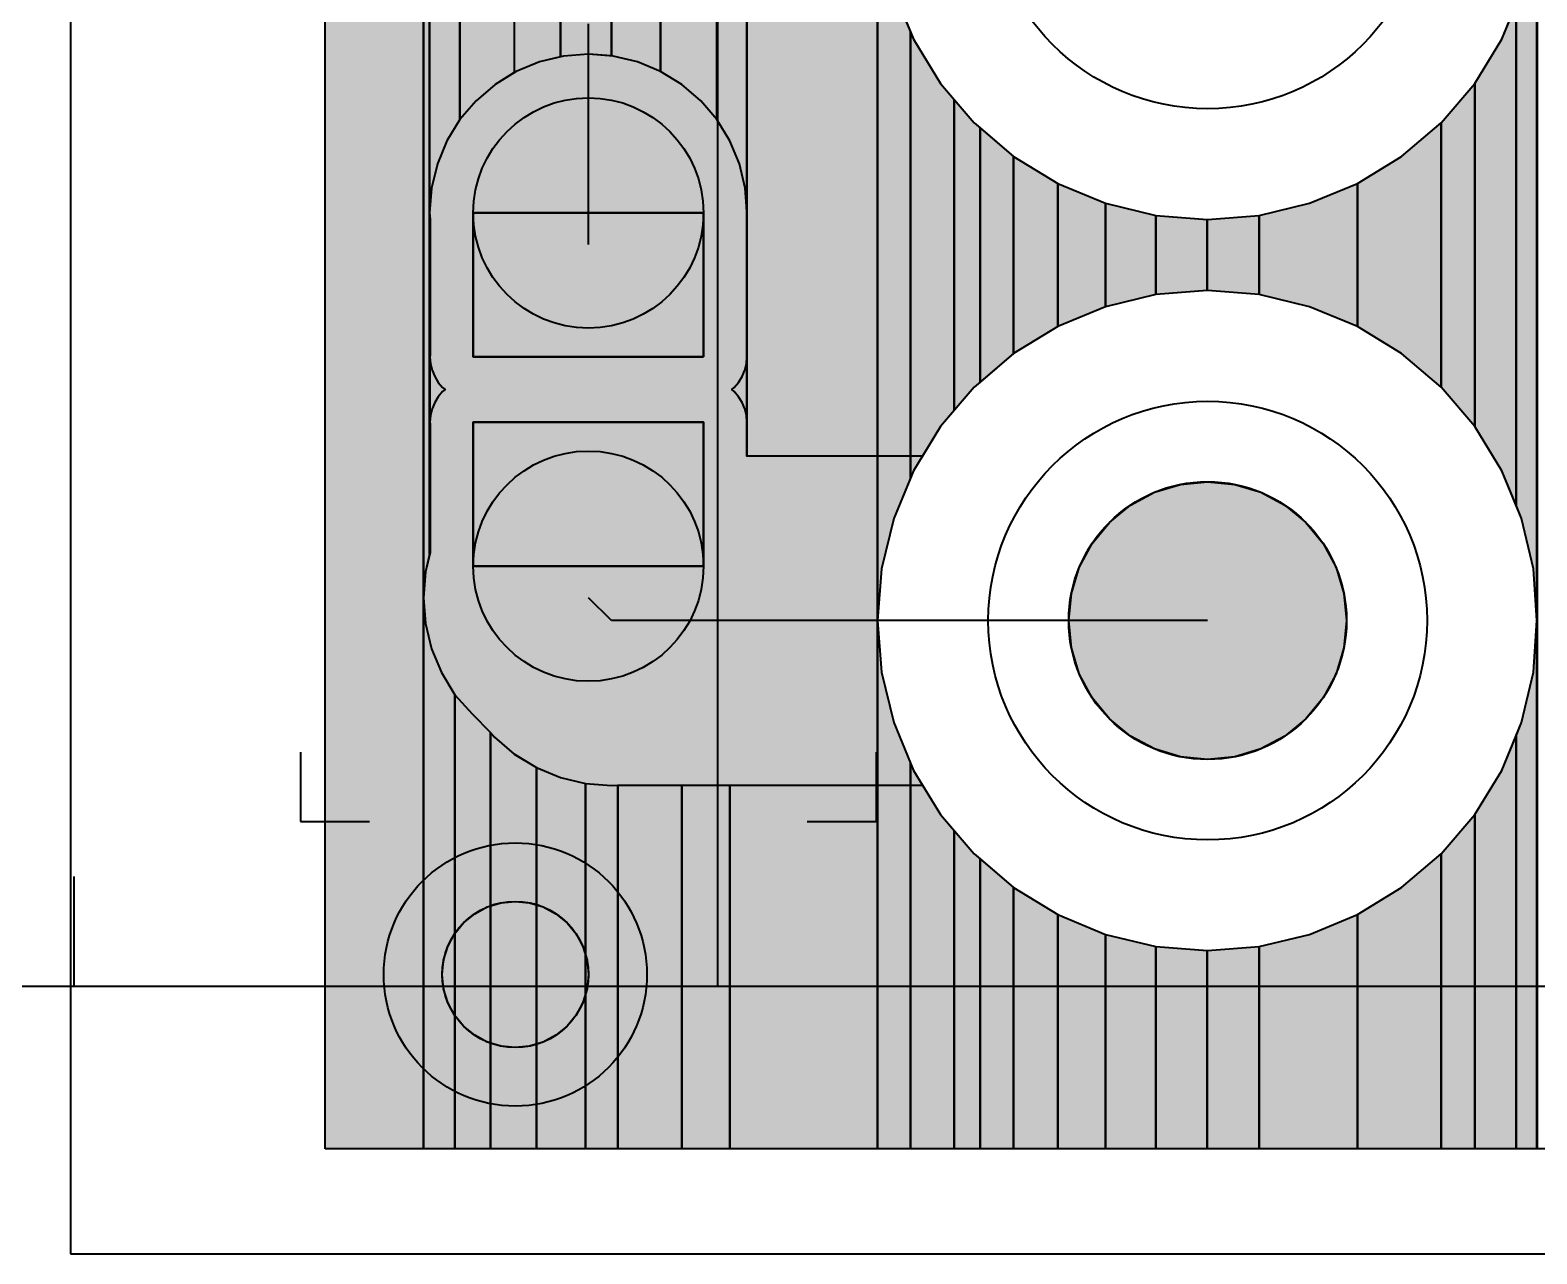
# Model space of a CAD drawing. Header units: millimetres. Extents: x 3.5 to 57, y 2.4 to 42.4.
# Drawn here: x 8.83 to 14.06, y 2.43 to 6.68 of the extents above; entities that cross this region are included whole.
import ezdxf

# ---------------------------------------------------------------- set-up
doc = ezdxf.new("R2010")
doc.units = ezdxf.units.MM
for name, color, linetype in [('bottom_copper', 7, 'Continuous'), ('bottom_silk', 7, 'Continuous'), ('drill_plated', 7, 'Continuous'), ('outline', 7, 'Continuous'), ('top_copper', 7, 'Continuous'), ('top_silk', 7, 'Continuous')]:
    doc.layers.add(name, color=color, linetype=linetype)

# ---------------------------------------------------------------- blocks, each defined once
blk = doc.blocks.new('Block9329')
at = {"layer": 'bottom_copper', "lineweight": 40}
for points in [[(0.9648, 0), (0.9636, 0), (0.9636, 36.618), (0.9648, 36.6333), (0.9648, 0)], [(0.9636, 1.8353), (0.953, 2.0147), (0.911, 2.1896), (0.8918, 2.236), (0.8918, 3.9746), (0.911, 4.021), (0.953, 4.1959), (0.9636, 4.3753), (0.9636, 1.8353)], [(0.8918, 2.236), (0.8422, 2.3558), (0.7482, 2.5092), (0.7482, 3.7014), (0.8422, 3.8548), (0.8918, 3.9746), (0.8918, 2.236)], [(0.7482, 2.5092), (0.6313, 2.646), (0.6313, 3.5646), (0.7482, 3.7014), (0.7482, 2.5092)], [(0.6313, 2.646), (0.4945, 2.7629), (0.3411, 2.8569), (0.3411, 3.3537), (0.4945, 3.4477), (0.6313, 3.5646), (0.6313, 2.646)], [(0.3411, 2.8569), (0.1749, 2.9257), (0, 2.9677), (0, 3.2429), (0.1749, 3.2849), (0.3411, 3.3537), (0.3411, 2.8569)], [(0, 2.9677), (-0.1794, 2.9818), (-0.1812, 2.9817), (-0.1812, 3.2289), (-0.1794, 3.2288), (0, 3.2429), (0, 2.9677)], [(0.9636, 0), (0.8918, 0), (0.8918, 1.4346), (0.911, 1.481), (0.953, 1.6559), (0.9636, 1.8353), (0.9636, 0)], [(0.8918, 0), (0.7482, 0), (0.7482, 1.1614), (0.8422, 1.3148), (0.8918, 1.4346), (0.8918, 0)], [(0.7482, 0), (0.6313, 0), (0.6313, 1.0246), (0.7482, 1.1614), (0.7482, 0)], [(0.6313, 0), (0.3411, 0), (0.3411, 0.8137), (0.4945, 0.9077), (0.6313, 1.0246), (0.6313, 0)], [(0.3411, 0), (0, 0), (0, 0.7029), (0.1749, 0.7449), (0.3411, 0.8137), (0.3411, 0)], [(0, 0), (-0.1812, 0), (-0.1812, 0.6889), (-0.1794, 0.6888), (0, 0.7029), (0, 0)]]:
    blk.add_hatch(color=7, dxfattribs=at).paths.add_polyline_path(points, flags=0)
at = {"layer": 'bottom_copper', "color": 7, "lineweight": 40}
for points in [[(0.9648, 0), (0.9636, 0), (0.9636, 36.618), (0.9648, 36.6333), (0.9648, 0)], [(0.9636, 1.8353), (0.953, 2.0147), (0.911, 2.1896), (0.8918, 2.236), (0.8918, 3.9746), (0.911, 4.021), (0.953, 4.1959), (0.9636, 4.3753), (0.9636, 1.8353)], [(0.8918, 2.236), (0.8422, 2.3558), (0.7482, 2.5092), (0.7482, 3.7014), (0.8422, 3.8548), (0.8918, 3.9746), (0.8918, 2.236)], [(0.7482, 2.5092), (0.6313, 2.646), (0.6313, 3.5646), (0.7482, 3.7014), (0.7482, 2.5092)], [(0.6313, 2.646), (0.4945, 2.7629), (0.3411, 2.8569), (0.3411, 3.3537), (0.4945, 3.4477), (0.6313, 3.5646), (0.6313, 2.646)], [(0.3411, 2.8569), (0.1749, 2.9257), (0, 2.9677), (0, 3.2429), (0.1749, 3.2849), (0.3411, 3.3537), (0.3411, 2.8569)], [(0, 2.9677), (-0.1794, 2.9818), (-0.1812, 2.9817), (-0.1812, 3.2289), (-0.1794, 3.2288), (0, 3.2429), (0, 2.9677)], [(0.9636, 0), (0.8918, 0), (0.8918, 1.4346), (0.911, 1.481), (0.953, 1.6559), (0.9636, 1.8353), (0.9636, 0)], [(0.8918, 0), (0.7482, 0), (0.7482, 1.1614), (0.8422, 1.3148), (0.8918, 1.4346), (0.8918, 0)], [(0.7482, 0), (0.6313, 0), (0.6313, 1.0246), (0.7482, 1.1614), (0.7482, 0)], [(0.6313, 0), (0.3411, 0), (0.3411, 0.8137), (0.4945, 0.9077), (0.6313, 1.0246), (0.6313, 0)], [(0.3411, 0), (0, 0), (0, 0.7029), (0.1749, 0.7449), (0.3411, 0.8137), (0.3411, 0)], [(0, 0), (-0.1812, 0), (-0.1812, 0.6889), (-0.1794, 0.6888), (0, 0.7029), (0, 0)]]:
    blk.add_lwpolyline(points, close=True, dxfattribs=at)
blk = doc.blocks.new('Block11541')
at = {"layer": 'bottom_copper', "lineweight": 40}
for points in [[(0, 0), (-1.9182, 0), (-1.9182, 38.9999), (0, 38.9999), (0, 0)], [(0.1143, 2.3302), (0.0561, 2.1896), (0.0141, 2.0147), (0, 1.8353), (0, 4.3753), (0.0141, 4.1959), (0.0561, 4.021), (0.1143, 3.8804), (0.1143, 2.3302)], [(0.2664, 2.5648), (0.2189, 2.5092), (0.1249, 2.3558), (0.1143, 2.3302), (0.1143, 3.8804), (0.1249, 3.8548), (0.2189, 3.7014), (0.2664, 3.6458), (0.2664, 2.5648)], [(0.4726, 2.7629), (0.3358, 2.646), (0.2664, 2.5648), (0.2664, 3.6458), (0.3358, 3.5646), (0.4726, 3.4477), (0.4726, 2.7629)], [(0.7922, 2.9257), (0.626, 2.8569), (0.4726, 2.7629), (0.4726, 3.4477), (0.626, 3.3537), (0.7922, 3.2849), (0.7922, 2.9257)], [(1.1447, 2.9817), (0.9671, 2.9677), (0.7922, 2.9257), (0.7922, 3.2849), (0.9671, 3.2429), (1.1447, 3.2289), (1.1447, 2.9817)], [(0.1143, 0), (0, 0), (0, 1.8353), (0.0141, 1.6559), (0.0561, 1.481), (0.1143, 1.3404), (0.1143, 0)], [(0.2664, 0), (0.1143, 0), (0.1143, 1.3404), (0.1249, 1.3148), (0.2189, 1.1614), (0.2664, 1.1058), (0.2664, 0)], [(0.4726, 0), (0.2664, 0), (0.2664, 1.1058), (0.3358, 1.0246), (0.4726, 0.9077), (0.4726, 0)], [(0.7922, 0), (0.4726, 0), (0.4726, 0.9077), (0.626, 0.8137), (0.7922, 0.7449), (0.7922, 0)], [(1.1447, 0), (0.7922, 0), (0.7922, 0.7449), (0.9671, 0.7029), (1.1447, 0.6889), (1.1447, 0)]]:
    blk.add_hatch(color=7, dxfattribs=at).paths.add_polyline_path(points, flags=0)
at = {"layer": 'bottom_copper', "color": 7, "lineweight": 40}
for points in [[(0, 0), (-1.9182, 0), (-1.9182, 38.9999), (0, 38.9999), (0, 0)], [(0.1143, 2.3302), (0.0561, 2.1896), (0.0141, 2.0147), (0, 1.8353), (0, 4.3753), (0.0141, 4.1959), (0.0561, 4.021), (0.1143, 3.8804), (0.1143, 2.3302)], [(0.2664, 2.5648), (0.2189, 2.5092), (0.1249, 2.3558), (0.1143, 2.3302), (0.1143, 3.8804), (0.1249, 3.8548), (0.2189, 3.7014), (0.2664, 3.6458), (0.2664, 2.5648)], [(0.4726, 2.7629), (0.3358, 2.646), (0.2664, 2.5648), (0.2664, 3.6458), (0.3358, 3.5646), (0.4726, 3.4477), (0.4726, 2.7629)], [(0.7922, 2.9257), (0.626, 2.8569), (0.4726, 2.7629), (0.4726, 3.4477), (0.626, 3.3537), (0.7922, 3.2849), (0.7922, 2.9257)], [(1.1447, 2.9817), (0.9671, 2.9677), (0.7922, 2.9257), (0.7922, 3.2849), (0.9671, 3.2429), (1.1447, 3.2289), (1.1447, 2.9817)], [(0.1143, 0), (0, 0), (0, 1.8353), (0.0141, 1.6559), (0.0561, 1.481), (0.1143, 1.3404), (0.1143, 0)], [(0.2664, 0), (0.1143, 0), (0.1143, 1.3404), (0.1249, 1.3148), (0.2189, 1.1614), (0.2664, 1.1058), (0.2664, 0)], [(0.4726, 0), (0.2664, 0), (0.2664, 1.1058), (0.3358, 1.0246), (0.4726, 0.9077), (0.4726, 0)], [(0.7922, 0), (0.4726, 0), (0.4726, 0.9077), (0.626, 0.8137), (0.7922, 0.7449), (0.7922, 0)], [(1.1447, 0), (0.7922, 0), (0.7922, 0.7449), (0.9671, 0.7029), (1.1447, 0.6889), (1.1447, 0)]]:
    blk.add_lwpolyline(points, close=True, dxfattribs=at)
blk = doc.blocks.new('Block31291')
at = {"layer": 'top_copper', "lineweight": 40}
for points in [[(1.6647, 0), (1.6635, 0), (1.6635, 36.618), (1.6647, 36.6333), (1.6647, 0)], [(1.6635, 1.8353), (1.6529, 2.0147), (1.6109, 2.1896), (1.5917, 2.236), (1.5917, 3.9746), (1.6109, 4.021), (1.6529, 4.1959), (1.6635, 4.3753), (1.6635, 1.8353)], [(1.5917, 2.236), (1.5421, 2.3558), (1.4481, 2.5092), (1.4481, 3.7014), (1.5421, 3.8548), (1.5917, 3.9746), (1.5917, 2.236)], [(1.4481, 2.5092), (1.3312, 2.646), (1.3312, 3.5646), (1.4481, 3.7014), (1.4481, 2.5092)], [(1.3312, 2.646), (1.1944, 2.7629), (1.041, 2.8569), (1.041, 3.3537), (1.1944, 3.4477), (1.3312, 3.5646), (1.3312, 2.646)], [(0, 2.8569), (-0.1534, 2.7629), (-0.27, 2.6633), (-0.27, 3.5473), (-0.1534, 3.4477), (0, 3.3537), (0, 2.8569)], [(0.3411, 2.9677), (0.1662, 2.9257), (0, 2.8569), (0, 3.3537), (0.1662, 3.2849), (0.3411, 3.2429), (0.3411, 2.9677)], [(1.041, 2.8569), (0.8748, 2.9257), (0.6999, 2.9677), (0.6999, 3.2429), (0.8748, 3.2849), (1.041, 3.3537), (1.041, 2.8569)], [(0.6999, 2.9677), (0.5205, 2.9818), (0.3411, 2.9677), (0.3411, 3.2429), (0.5205, 3.2288), (0.6999, 3.2429), (0.6999, 2.9677)], [(1.6635, 0), (1.5917, 0), (1.5917, 1.4346), (1.6109, 1.481), (1.6529, 1.6559), (1.6635, 1.8353), (1.6635, 0)], [(1.5917, 0), (1.4481, 0), (1.4481, 1.1614), (1.5421, 1.3148), (1.5917, 1.4346), (1.5917, 0)], [(1.4481, 0), (1.3312, 0), (1.3312, 1.0246), (1.4481, 1.1614), (1.4481, 0)], [(0, 0), (-0.27, 0), (-0.27, 1.0073), (-0.1534, 0.9077), (0, 0.8137), (0, 0)], [(1.3312, 0), (1.041, 0), (1.041, 0.8137), (1.1944, 0.9077), (1.3312, 1.0246), (1.3312, 0)], [(0.3411, 0), (0, 0), (0, 0.8137), (0.1662, 0.7449), (0.3411, 0.7029), (0.3411, 0)], [(1.041, 0), (0.6999, 0), (0.6999, 0.7029), (0.8748, 0.7449), (1.041, 0.8137), (1.041, 0)], [(0.6999, 0), (0.3411, 0), (0.3411, 0.7029), (0.5205, 0.6888), (0.6999, 0.7029), (0.6999, 0)]]:
    blk.add_hatch(color=7, dxfattribs=at).paths.add_polyline_path(points, flags=0)
at = {"layer": 'top_copper', "color": 7, "lineweight": 40}
for points in [[(1.6647, 0), (1.6635, 0), (1.6635, 36.618), (1.6647, 36.6333), (1.6647, 0)], [(1.6635, 1.8353), (1.6529, 2.0147), (1.6109, 2.1896), (1.5917, 2.236), (1.5917, 3.9746), (1.6109, 4.021), (1.6529, 4.1959), (1.6635, 4.3753), (1.6635, 1.8353)], [(1.5917, 2.236), (1.5421, 2.3558), (1.4481, 2.5092), (1.4481, 3.7014), (1.5421, 3.8548), (1.5917, 3.9746), (1.5917, 2.236)], [(1.4481, 2.5092), (1.3312, 2.646), (1.3312, 3.5646), (1.4481, 3.7014), (1.4481, 2.5092)], [(1.3312, 2.646), (1.1944, 2.7629), (1.041, 2.8569), (1.041, 3.3537), (1.1944, 3.4477), (1.3312, 3.5646), (1.3312, 2.646)], [(0, 2.8569), (-0.1534, 2.7629), (-0.27, 2.6633), (-0.27, 3.5473), (-0.1534, 3.4477), (0, 3.3537), (0, 2.8569)], [(0.3411, 2.9677), (0.1662, 2.9257), (0, 2.8569), (0, 3.3537), (0.1662, 3.2849), (0.3411, 3.2429), (0.3411, 2.9677)], [(1.041, 2.8569), (0.8748, 2.9257), (0.6999, 2.9677), (0.6999, 3.2429), (0.8748, 3.2849), (1.041, 3.3537), (1.041, 2.8569)], [(0.6999, 2.9677), (0.5205, 2.9818), (0.3411, 2.9677), (0.3411, 3.2429), (0.5205, 3.2288), (0.6999, 3.2429), (0.6999, 2.9677)], [(1.6635, 0), (1.5917, 0), (1.5917, 1.4346), (1.6109, 1.481), (1.6529, 1.6559), (1.6635, 1.8353), (1.6635, 0)], [(1.5917, 0), (1.4481, 0), (1.4481, 1.1614), (1.5421, 1.3148), (1.5917, 1.4346), (1.5917, 0)], [(1.4481, 0), (1.3312, 0), (1.3312, 1.0246), (1.4481, 1.1614), (1.4481, 0)], [(0, 0), (-0.27, 0), (-0.27, 1.0073), (-0.1534, 0.9077), (0, 0.8137), (0, 0)], [(1.3312, 0), (1.041, 0), (1.041, 0.8137), (1.1944, 0.9077), (1.3312, 1.0246), (1.3312, 0)], [(0.3411, 0), (0, 0), (0, 0.8137), (0.1662, 0.7449), (0.3411, 0.7029), (0.3411, 0)], [(1.041, 0), (0.6999, 0), (0.6999, 0.7029), (0.8748, 0.7449), (1.041, 0.8137), (1.041, 0)], [(0.6999, 0), (0.3411, 0), (0.3411, 0.7029), (0.5205, 0.6888), (0.6999, 0.7029), (0.6999, 0)]]:
    blk.add_lwpolyline(points, close=True, dxfattribs=at)
blk = doc.blocks.new('Block33803')
at = {"layer": 'top_copper', "lineweight": 40}
for points in [[(0, 0), (-0.3406, 0), (-0.3406, 38.9999), (0, 38.9999), (0, 0)], [(0.0216, 2.065), (0.0071, 2.0046), (0, 1.9149), (0, 38.9999), (0.0216, 38.9999), (0.0216, 2.065)], [(0.127, 3.5757), (0.0817, 3.5019), (0.0486, 3.4219), (0.0284, 3.3377), (0.0216, 3.2514), (0.0216, 38.9999), (0.127, 38.9999), (0.127, 3.5757)], [(0.3159, 3.7388), (0.249, 3.6977), (0.1832, 3.6415), (0.127, 3.5757), (0.127, 38.9999), (0.3159, 38.9999), (0.3159, 3.7388)], [(0.4758, 3.7936), (0.4028, 3.7761), (0.3228, 3.743), (0.316, 3.7388), (0.3159, 38.9999), (0.4758, 38.9999), (0.4758, 3.7936)], [(0.6529, 3.7968), (0.5733, 3.8031), (0.487, 3.7963), (0.4758, 3.7936), (0.4758, 38.9999), (0.6529, 38.9999), (0.6529, 3.7968)], [(0.8238, 3.743), (0.7438, 3.7761), (0.6596, 3.7963), (0.6529, 3.7968), (0.6529, 38.9999), (0.8238, 38.9999), (0.8238, 3.743)], [(1.0196, 3.5757), (0.9634, 3.6415), (0.8976, 3.6977), (0.8238, 3.743), (0.8238, 38.9999), (1.0196, 38.9999), (1.0196, 3.5757)], [(1.1238, 3.2514), (1.1219, 3.2749), (1.1182, 3.3377), (1.098, 3.4219), (1.0649, 3.5019), (1.0196, 3.5757), (1.0196, 38.9999), (1.1238, 38.9999), (1.1238, 3.2514)], [(1.5776, 2.4068), (1.1238, 2.4068), (1.1238, 38.9999), (1.5776, 38.9999), (1.5776, 2.4068)], [(1.6919, 2.4068), (1.5776, 2.4068), (1.5776, 4.3753), (1.5917, 4.1959), (1.6337, 4.021), (1.6919, 3.8804), (1.6919, 2.4068)], [(1.844, 2.5648), (1.7965, 2.5092), (1.7338, 2.4068), (1.6919, 2.4068), (1.6919, 3.8804), (1.7025, 3.8548), (1.7965, 3.7014), (1.844, 3.6458), (1.844, 2.5648)], [(1.9336, 2.6633), (1.9134, 2.646), (1.844, 2.5648), (1.844, 3.6458), (1.9134, 3.5646), (1.9336, 3.5473), (1.9336, 2.6633)], [(0.0228, 2.07), (0.0216, 2.065), (0.0216, 3.2514), (0.0228, 3.2362), (0.0228, 2.07)], [(1.1238, 2.7514), (1.1233, 2.7573), (1.1233, 3.2455), (1.1238, 3.2514), (1.1238, 2.7514)], [(0.0233, 2.7573), (0.0228, 2.7514), (0.0228, 3.2362), (0.0233, 3.2298), (0.0233, 2.7573)], [(0.0669, 2.6308), (0.0516, 2.6128), (0.0392, 2.5927), (0.0302, 2.5709), (0.0247, 2.5479), (0.0228, 2.5244), (0.0228, 2.7514), (0.0247, 2.7279), (0.0302, 2.7049), (0.0392, 2.6831), (0.0516, 2.663), (0.0669, 2.645), (0.0752, 2.6379), (0.0669, 2.6308)], [(1.1238, 2.5244), (1.1219, 2.5479), (1.1164, 2.5709), (1.1074, 2.5927), (1.095, 2.6128), (1.0797, 2.6308), (1.0714, 2.6379), (1.0797, 2.645), (1.095, 2.663), (1.1074, 2.6831), (1.1164, 2.7049), (1.1219, 2.7279), (1.1238, 2.7514), (1.1238, 2.5244)], [(0.0233, 2.0721), (0.0228, 2.07), (0.0228, 2.5244), (0.0233, 2.5185), (0.0233, 2.0721)], [(1.1238, 2.4068), (1.1233, 2.4068), (1.1233, 2.5185), (1.1238, 2.5244), (1.1238, 2.4068)], [(0.1095, 0), (0, 0), (0, 1.9149), (0.0071, 1.8252), (0.0281, 1.7377), (0.0625, 1.6546), (0.1095, 1.5779), (0.1095, 0)], [(0.233, 0), (0.1095, 0), (0.1095, 1.5779), (0.1692, 1.5108), (0.233, 1.447), (0.233, 0)], [(0.3927, 0), (0.233, 0), (0.233, 1.447), (0.2475, 1.4299), (0.3159, 1.3715), (0.3927, 1.3245), (0.3927, 0)], [(0.5632, 0), (0.3927, 0), (0.3927, 1.3245), (0.4758, 1.2901), (0.5632, 1.2691), (0.5632, 0)], [(0.6753, 0), (0.5632, 0), (0.5632, 1.2691), (0.6529, 1.262), (0.6753, 1.2638), (0.6753, 0)], [(0.8976, 0), (0.6753, 0), (0.6753, 1.2638), (0.8976, 1.2638), (0.8976, 0)], [(1.0649, 0), (0.8976, 0), (0.8976, 1.2638), (1.0649, 1.2638), (1.0649, 0)], [(1.5776, 0), (1.0649, 0), (1.0649, 1.2638), (1.5776, 1.2638), (1.5776, 0)], [(1.6919, 0), (1.5776, 0), (1.5776, 1.2638), (1.6919, 1.2638), (1.6919, 0)], [(1.844, 0), (1.6919, 0), (1.6919, 1.2638), (1.7338, 1.2638), (1.7965, 1.1614), (1.844, 1.1058), (1.844, 0)], [(1.9336, 0), (1.844, 0), (1.844, 1.1058), (1.9134, 1.0246), (1.9336, 1.0073), (1.9336, 0)]]:
    blk.add_hatch(color=7, dxfattribs=at).paths.add_polyline_path(points, flags=0)
at = {"layer": 'top_copper', "color": 7, "lineweight": 40}
for points in [[(0, 0), (-0.3406, 0), (-0.3406, 38.9999), (0, 38.9999), (0, 0)], [(0.0216, 2.065), (0.0071, 2.0046), (0, 1.9149), (0, 38.9999), (0.0216, 38.9999), (0.0216, 2.065)], [(0.127, 3.5757), (0.0817, 3.5019), (0.0486, 3.4219), (0.0284, 3.3377), (0.0216, 3.2514), (0.0216, 38.9999), (0.127, 38.9999), (0.127, 3.5757)], [(0.3159, 3.7388), (0.249, 3.6977), (0.1832, 3.6415), (0.127, 3.5757), (0.127, 38.9999), (0.3159, 38.9999), (0.3159, 3.7388)], [(0.4758, 3.7936), (0.4028, 3.7761), (0.3228, 3.743), (0.316, 3.7388), (0.3159, 38.9999), (0.4758, 38.9999), (0.4758, 3.7936)], [(0.6529, 3.7968), (0.5733, 3.8031), (0.487, 3.7963), (0.4758, 3.7936), (0.4758, 38.9999), (0.6529, 38.9999), (0.6529, 3.7968)], [(0.8238, 3.743), (0.7438, 3.7761), (0.6596, 3.7963), (0.6529, 3.7968), (0.6529, 38.9999), (0.8238, 38.9999), (0.8238, 3.743)], [(1.0196, 3.5757), (0.9634, 3.6415), (0.8976, 3.6977), (0.8238, 3.743), (0.8238, 38.9999), (1.0196, 38.9999), (1.0196, 3.5757)], [(1.1238, 3.2514), (1.1219, 3.2749), (1.1182, 3.3377), (1.098, 3.4219), (1.0649, 3.5019), (1.0196, 3.5757), (1.0196, 38.9999), (1.1238, 38.9999), (1.1238, 3.2514)], [(1.5776, 2.4068), (1.1238, 2.4068), (1.1238, 38.9999), (1.5776, 38.9999), (1.5776, 2.4068)], [(1.6919, 2.4068), (1.5776, 2.4068), (1.5776, 4.3753), (1.5917, 4.1959), (1.6337, 4.021), (1.6919, 3.8804), (1.6919, 2.4068)], [(1.844, 2.5648), (1.7965, 2.5092), (1.7338, 2.4068), (1.6919, 2.4068), (1.6919, 3.8804), (1.7025, 3.8548), (1.7965, 3.7014), (1.844, 3.6458), (1.844, 2.5648)], [(1.9336, 2.6633), (1.9134, 2.646), (1.844, 2.5648), (1.844, 3.6458), (1.9134, 3.5646), (1.9336, 3.5473), (1.9336, 2.6633)], [(0.0228, 2.07), (0.0216, 2.065), (0.0216, 3.2514), (0.0228, 3.2362), (0.0228, 2.07)], [(1.1238, 2.7514), (1.1233, 2.7573), (1.1233, 3.2455), (1.1238, 3.2514), (1.1238, 2.7514)], [(0.0233, 2.7573), (0.0228, 2.7514), (0.0228, 3.2362), (0.0233, 3.2298), (0.0233, 2.7573)], [(0.0669, 2.6308), (0.0516, 2.6128), (0.0392, 2.5927), (0.0302, 2.5709), (0.0247, 2.5479), (0.0228, 2.5244), (0.0228, 2.7514), (0.0247, 2.7279), (0.0302, 2.7049), (0.0392, 2.6831), (0.0516, 2.663), (0.0669, 2.645), (0.0752, 2.6379), (0.0669, 2.6308)], [(1.1238, 2.5244), (1.1219, 2.5479), (1.1164, 2.5709), (1.1074, 2.5927), (1.095, 2.6128), (1.0797, 2.6308), (1.0714, 2.6379), (1.0797, 2.645), (1.095, 2.663), (1.1074, 2.6831), (1.1164, 2.7049), (1.1219, 2.7279), (1.1238, 2.7514), (1.1238, 2.5244)], [(0.0233, 2.0721), (0.0228, 2.07), (0.0228, 2.5244), (0.0233, 2.5185), (0.0233, 2.0721)], [(1.1238, 2.4068), (1.1233, 2.4068), (1.1233, 2.5185), (1.1238, 2.5244), (1.1238, 2.4068)], [(0.1095, 0), (0, 0), (0, 1.9149), (0.0071, 1.8252), (0.0281, 1.7377), (0.0625, 1.6546), (0.1095, 1.5779), (0.1095, 0)], [(0.233, 0), (0.1095, 0), (0.1095, 1.5779), (0.1692, 1.5108), (0.233, 1.447), (0.233, 0)], [(0.3927, 0), (0.233, 0), (0.233, 1.447), (0.2475, 1.4299), (0.3159, 1.3715), (0.3927, 1.3245), (0.3927, 0)], [(0.5632, 0), (0.3927, 0), (0.3927, 1.3245), (0.4758, 1.2901), (0.5632, 1.2691), (0.5632, 0)], [(0.6753, 0), (0.5632, 0), (0.5632, 1.2691), (0.6529, 1.262), (0.6753, 1.2638), (0.6753, 0)], [(0.8976, 0), (0.6753, 0), (0.6753, 1.2638), (0.8976, 1.2638), (0.8976, 0)], [(1.0649, 0), (0.8976, 0), (0.8976, 1.2638), (1.0649, 1.2638), (1.0649, 0)], [(1.5776, 0), (1.0649, 0), (1.0649, 1.2638), (1.5776, 1.2638), (1.5776, 0)], [(1.6919, 0), (1.5776, 0), (1.5776, 1.2638), (1.6919, 1.2638), (1.6919, 0)], [(1.844, 0), (1.6919, 0), (1.6919, 1.2638), (1.7338, 1.2638), (1.7965, 1.1614), (1.844, 1.1058), (1.844, 0)], [(1.9336, 0), (1.844, 0), (1.844, 1.1058), (1.9134, 1.0246), (1.9336, 1.0073), (1.9336, 0)]]:
    blk.add_lwpolyline(points, close=True, dxfattribs=at)

msp = doc.modelspace()

# ---------------------------------------------------------------- hatches: boundary and pattern name
at = {"layer": 'bottom_copper', "lineweight": 40}
for points in [[(13.3936, 4.5329), (13.3662, 4.4424), (13.3216, 4.359), (13.2615, 4.2859), (13.1884, 4.2258), (13.105, 4.1812), (13.0145, 4.1538), (12.9203, 4.1445), (12.8261, 4.1538), (12.7356, 4.1812), (12.6522, 4.2258), (12.5791, 4.2859), (12.519, 4.359), (12.4744, 4.4424), (12.447, 4.5329), (12.4377, 4.6271), (12.447, 4.7213), (12.4744, 4.8118), (12.519, 4.8952), (12.5791, 4.9683), (12.6522, 5.0284), (12.7356, 5.073), (12.8261, 5.1004), (12.9203, 5.1097), (13.0145, 5.1004), (13.105, 5.073), (13.1884, 5.0284), (13.2615, 4.9683), (13.3216, 4.8952), (13.3662, 4.8118), (13.3936, 4.7213), (13.4029, 4.6271), (13.3936, 4.5329)], [(10.7646, 3.3481), (10.7502, 3.3005), (10.7267, 3.2566), (10.6951, 3.2181), (10.6566, 3.1865), (10.6127, 3.163), (10.5651, 3.1486), (10.5155, 3.1437), (10.4659, 3.1486), (10.4183, 3.163), (10.3744, 3.1865), (10.3359, 3.2181), (10.3043, 3.2566), (10.2808, 3.3005), (10.2664, 3.3481), (10.2615, 3.3977), (10.2664, 3.4473), (10.2808, 3.4949), (10.3043, 3.5388), (10.3359, 3.5773), (10.3744, 3.6089), (10.4183, 3.6324), (10.4659, 3.6468), (10.5155, 3.6517), (10.5651, 3.6468), (10.6127, 3.6324), (10.6566, 3.6089), (10.6951, 3.5773), (10.7267, 3.5388), (10.7502, 3.4949), (10.7646, 3.4473), (10.7695, 3.3977), (10.7646, 3.3481)]]:
    msp.add_hatch(color=7, dxfattribs=at).paths.add_polyline_path(points, flags=0)
at = {"layer": 'drill_plated', "lineweight": 40}
for points in [[(13.3936, 4.5329), (13.3662, 4.4424), (13.3216, 4.359), (13.2615, 4.2859), (13.1884, 4.2258), (13.105, 4.1812), (13.0145, 4.1538), (12.9203, 4.1445), (12.8261, 4.1538), (12.7356, 4.1812), (12.6522, 4.2258), (12.5791, 4.2859), (12.519, 4.359), (12.4744, 4.4424), (12.447, 4.5329), (12.4377, 4.6271), (12.447, 4.7213), (12.4744, 4.8118), (12.519, 4.8952), (12.5791, 4.9683), (12.6522, 5.0284), (12.7356, 5.073), (12.8261, 5.1004), (12.9203, 5.1097), (13.0145, 5.1004), (13.105, 5.073), (13.1884, 5.0284), (13.2615, 4.9683), (13.3216, 4.8952), (13.3662, 4.8118), (13.3936, 4.7213), (13.4029, 4.6271), (13.3936, 4.5329)], [(10.7646, 3.3481), (10.7502, 3.3005), (10.7267, 3.2566), (10.6951, 3.2181), (10.6566, 3.1865), (10.6127, 3.163), (10.5651, 3.1486), (10.5155, 3.1437), (10.4659, 3.1486), (10.4183, 3.163), (10.3744, 3.1865), (10.3359, 3.2181), (10.3043, 3.2566), (10.2808, 3.3005), (10.2664, 3.3481), (10.2615, 3.3977), (10.2664, 3.4473), (10.2808, 3.4949), (10.3043, 3.5388), (10.3359, 3.5773), (10.3744, 3.6089), (10.4183, 3.6324), (10.4659, 3.6468), (10.5155, 3.6517), (10.5651, 3.6468), (10.6127, 3.6324), (10.6566, 3.6089), (10.6951, 3.5773), (10.7267, 3.5388), (10.7502, 3.4949), (10.7646, 3.4473), (10.7695, 3.3977), (10.7646, 3.3481)]]:
    msp.add_hatch(color=7, dxfattribs=at).paths.add_polyline_path(points, flags=0)
at = {"layer": 'top_copper', "lineweight": 40}
for points in [[(11.1695, 5.5432), (10.3695, 5.5432), (10.3695, 6.0432), (11.1695, 6.0432), (11.1695, 5.5432)], [(11.1695, 4.8162), (10.3695, 4.8162), (10.3695, 5.3162), (11.1695, 5.3162), (11.1695, 4.8162)], [(13.3936, 4.5329), (13.3662, 4.4424), (13.3216, 4.359), (13.2615, 4.2859), (13.1884, 4.2258), (13.105, 4.1812), (13.0145, 4.1538), (12.9203, 4.1445), (12.8261, 4.1538), (12.7356, 4.1812), (12.6522, 4.2258), (12.5791, 4.2859), (12.519, 4.359), (12.4744, 4.4424), (12.447, 4.5329), (12.4377, 4.6271), (12.447, 4.7213), (12.4744, 4.8118), (12.519, 4.8952), (12.5791, 4.9683), (12.6522, 5.0284), (12.7356, 5.073), (12.8261, 5.1004), (12.9203, 5.1097), (13.0145, 5.1004), (13.105, 5.073), (13.1884, 5.0284), (13.2615, 4.9683), (13.3216, 4.8952), (13.3662, 4.8118), (13.3936, 4.7213), (13.4029, 4.6271), (13.3936, 4.5329)], [(10.7646, 3.3481), (10.7502, 3.3005), (10.7267, 3.2566), (10.6951, 3.2181), (10.6566, 3.1865), (10.6127, 3.163), (10.5651, 3.1486), (10.5155, 3.1437), (10.4659, 3.1486), (10.4183, 3.163), (10.3744, 3.1865), (10.3359, 3.2181), (10.3043, 3.2566), (10.2808, 3.3005), (10.2664, 3.3481), (10.2615, 3.3977), (10.2664, 3.4473), (10.2808, 3.4949), (10.3043, 3.5388), (10.3359, 3.5773), (10.3744, 3.6089), (10.4183, 3.6324), (10.4659, 3.6468), (10.5155, 3.6517), (10.5651, 3.6468), (10.6127, 3.6324), (10.6566, 3.6089), (10.6951, 3.5773), (10.7267, 3.5388), (10.7502, 3.4949), (10.7646, 3.4473), (10.7695, 3.3977), (10.7646, 3.3481)]]:
    msp.add_hatch(color=7, dxfattribs=at).paths.add_polyline_path(points, flags=0)

# ---------------------------------------------------------------- linework, layer by layer
at = {"layer": 'bottom_copper', "color": 7, "lineweight": 40}
for p, q in [((9.8556, 2.7918), (9.8556, 41.7917)), ((11.8299, 6.8128), (11.8987, 6.6466)), ((13.9419, 6.6466), (14.0107, 6.8128)), ((11.8987, 6.6466), (11.9927, 6.4932)), ((13.8479, 6.4932), (13.9419, 6.6466)), ((11.9927, 6.4932), (12.1096, 6.3564)), ((13.731, 6.3564), (13.8479, 6.4932)), ((12.1096, 6.3564), (12.2464, 6.2395)), ((13.5942, 6.2395), (13.731, 6.3564)), ((12.2464, 6.2395), (12.3998, 6.1455)), ((13.4408, 6.1455), (13.5942, 6.2395)), ((12.3998, 6.1455), (12.566, 6.0767)), ((13.2746, 6.0767), (13.4408, 6.1455)), ((12.566, 6.0767), (12.7409, 6.0347)), ((13.0997, 6.0347), (13.2746, 6.0767)), ((12.7409, 6.0347), (12.9185, 6.0207)), ((12.9185, 5.7735), (12.9185, 6.0207)), ((12.9185, 6.0207), (12.9203, 6.0206)), ((12.9185, 6.0207), (12.9185, 5.7735)), ((12.9203, 6.0206), (13.0997, 6.0347)), ((12.7409, 5.7595), (12.566, 5.7175)), ((12.9185, 5.7735), (12.7409, 5.7595)), ((12.9203, 5.7736), (12.9185, 5.7735)), ((13.0997, 5.7595), (12.9203, 5.7736)), ((13.2746, 5.7175), (13.0997, 5.7595)), ((12.566, 5.7175), (12.3998, 5.6487)), ((13.4408, 5.6487), (13.2746, 5.7175)), ((12.3998, 5.6487), (12.2464, 5.5547)), ((13.5942, 5.5547), (13.4408, 5.6487)), ((12.2464, 5.5547), (12.1096, 5.4378)), ((13.731, 5.4378), (13.5942, 5.5547)), ((12.1096, 5.4378), (11.9927, 5.301)), ((13.8479, 5.301), (13.731, 5.4378)), ((11.9927, 5.301), (11.8987, 5.1476)), ((13.9419, 5.1476), (13.8479, 5.301)), ((11.8987, 5.1476), (11.8299, 4.9814)), ((14.0107, 4.9814), (13.9419, 5.1476)), ((11.8299, 4.9814), (11.7879, 4.8065)), ((14.0527, 4.8065), (14.0107, 4.9814)), ((11.7879, 4.8065), (11.7738, 4.6271)), ((14.0633, 4.6271), (14.0527, 4.8065)), ((11.7738, 4.6271), (11.7879, 4.4477)), ((14.0527, 4.4477), (14.0633, 4.6271)), ((11.7879, 4.4477), (11.8299, 4.2728)), ((14.0107, 4.2728), (14.0527, 4.4477)), ((11.8299, 4.2728), (11.8987, 4.1066)), ((13.9419, 4.1066), (14.0107, 4.2728)), ((11.8987, 4.1066), (11.9927, 3.9532)), ((13.8479, 3.9532), (13.9419, 4.1066)), ((11.9927, 3.9532), (12.1096, 3.8164)), ((13.731, 3.8164), (13.8479, 3.9532)), ((12.1096, 3.8164), (12.2464, 3.6995)), ((13.5942, 3.6995), (13.731, 3.8164)), ((12.2464, 3.6995), (12.3998, 3.6055)), ((13.4408, 3.6055), (13.5942, 3.6995)), ((12.3998, 3.6055), (12.566, 3.5367)), ((13.2746, 3.5367), (13.4408, 3.6055)), ((12.566, 3.5367), (12.7409, 3.4947)), ((13.0997, 3.4947), (13.2746, 3.5367)), ((12.7409, 3.4947), (12.9185, 3.4807)), ((12.9185, 2.7918), (12.9185, 3.4807)), ((12.9185, 3.4807), (12.9203, 3.4806)), ((12.9185, 3.4807), (12.9185, 2.7918)), ((12.9203, 3.4806), (13.0997, 3.4947)), ((12.9185, 2.7918), (9.8556, 2.7918)), ((15.4585, 2.7918), (12.9185, 2.7918))]:
    msp.add_line(p, q, dxfattribs=at)
for points in [[(13.3936, 4.5329), (13.3662, 4.4424), (13.3216, 4.359), (13.2615, 4.2859), (13.1884, 4.2258), (13.105, 4.1812), (13.0145, 4.1538), (12.9203, 4.1445), (12.8261, 4.1538), (12.7356, 4.1812), (12.6522, 4.2258), (12.5791, 4.2859), (12.519, 4.359), (12.4744, 4.4424), (12.447, 4.5329), (12.4377, 4.6271), (12.447, 4.7213), (12.4744, 4.8118), (12.519, 4.8952), (12.5791, 4.9683), (12.6522, 5.0284), (12.7356, 5.073), (12.8261, 5.1004), (12.9203, 5.1097), (13.0145, 5.1004), (13.105, 5.073), (13.1884, 5.0284), (13.2615, 4.9683), (13.3216, 4.8952), (13.3662, 4.8118), (13.3936, 4.7213), (13.4029, 4.6271), (13.3936, 4.5329)], [(10.7646, 3.3481), (10.7502, 3.3005), (10.7267, 3.2566), (10.6951, 3.2181), (10.6566, 3.1865), (10.6127, 3.163), (10.5651, 3.1486), (10.5155, 3.1437), (10.4659, 3.1486), (10.4183, 3.163), (10.3744, 3.1865), (10.3359, 3.2181), (10.3043, 3.2566), (10.2808, 3.3005), (10.2664, 3.3481), (10.2615, 3.3977), (10.2664, 3.4473), (10.2808, 3.4949), (10.3043, 3.5388), (10.3359, 3.5773), (10.3744, 3.6089), (10.4183, 3.6324), (10.4659, 3.6468), (10.5155, 3.6517), (10.5651, 3.6468), (10.6127, 3.6324), (10.6566, 3.6089), (10.6951, 3.5773), (10.7267, 3.5388), (10.7502, 3.4949), (10.7646, 3.4473), (10.7695, 3.3977), (10.7646, 3.3481)]]:
    msp.add_lwpolyline(points, close=True, dxfattribs=at)
for centre, major_axis in [((12.9203, 7.1671), (0.762, 0)), ((12.9203, 4.6271), (0.762, 0)), ((12.9203, 4.6271), (0.4826, 0)), ((10.5155, 3.3977), (0.4572, 0)), ((10.5155, 3.3977), (0.254, 0))]:
    msp.add_ellipse(centre, major_axis=major_axis, ratio=1, dxfattribs=at)
at = {"layer": 'bottom_silk', "color": 7, "lineweight": 40}
for p, q in [((11.2185, 3.3571), (11.2185, 41.4571)), ((8.9833, 3.3571), (8.9833, 3.7381)), ((8.4245, 3.3571), (16.7303, 3.3571))]:
    msp.add_line(p, q, dxfattribs=at)
at = {"layer": 'drill_plated', "color": 7, "lineweight": 40}
for points in [[(13.3936, 4.5329), (13.3662, 4.4424), (13.3216, 4.359), (13.2615, 4.2859), (13.1884, 4.2258), (13.105, 4.1812), (13.0145, 4.1538), (12.9203, 4.1445), (12.8261, 4.1538), (12.7356, 4.1812), (12.6522, 4.2258), (12.5791, 4.2859), (12.519, 4.359), (12.4744, 4.4424), (12.447, 4.5329), (12.4377, 4.6271), (12.447, 4.7213), (12.4744, 4.8118), (12.519, 4.8952), (12.5791, 4.9683), (12.6522, 5.0284), (12.7356, 5.073), (12.8261, 5.1004), (12.9203, 5.1097), (13.0145, 5.1004), (13.105, 5.073), (13.1884, 5.0284), (13.2615, 4.9683), (13.3216, 4.8952), (13.3662, 4.8118), (13.3936, 4.7213), (13.4029, 4.6271), (13.3936, 4.5329)], [(10.7646, 3.3481), (10.7502, 3.3005), (10.7267, 3.2566), (10.6951, 3.2181), (10.6566, 3.1865), (10.6127, 3.163), (10.5651, 3.1486), (10.5155, 3.1437), (10.4659, 3.1486), (10.4183, 3.163), (10.3744, 3.1865), (10.3359, 3.2181), (10.3043, 3.2566), (10.2808, 3.3005), (10.2664, 3.3481), (10.2615, 3.3977), (10.2664, 3.4473), (10.2808, 3.4949), (10.3043, 3.5388), (10.3359, 3.5773), (10.3744, 3.6089), (10.4183, 3.6324), (10.4659, 3.6468), (10.5155, 3.6517), (10.5651, 3.6468), (10.6127, 3.6324), (10.6566, 3.6089), (10.6951, 3.5773), (10.7267, 3.5388), (10.7502, 3.4949), (10.7646, 3.4473), (10.7695, 3.3977), (10.7646, 3.3481)]]:
    msp.add_lwpolyline(points, close=True, dxfattribs=at)
for centre, major_axis in [((12.9203, 4.6271), (0.4826, 0)), ((10.5155, 3.3977), (0.254, 0))]:
    msp.add_ellipse(centre, major_axis=major_axis, ratio=1, dxfattribs=at)
at = {"layer": 'outline', "color": 7, "lineweight": 40}
for p, q in [((8.9703, 42.4271), (8.9703, 2.4271)), ((8.9703, 2.4271), (50.9702, 2.4271))]:
    msp.add_line(p, q, dxfattribs=at)
at = {"layer": 'top_copper', "color": 7, "lineweight": 40}
for p, q in [((9.8556, 2.7918), (9.8556, 41.7917)), ((11.8299, 6.8128), (11.8987, 6.6466)), ((13.9419, 6.6466), (14.0107, 6.8128)), ((10.7695, 5.9337), (10.7695, 6.6997)), ((10.7695, 6.5949), (10.6832, 6.5881)), ((10.8558, 6.5881), (10.7695, 6.5949)), ((11.8987, 6.6466), (11.9927, 6.4932)), ((13.8479, 6.4932), (13.9419, 6.6466)), ((10.599, 6.5679), (10.519, 6.5348)), ((10.6832, 6.5881), (10.599, 6.5679)), ((10.94, 6.5679), (10.8558, 6.5881)), ((11.02, 6.5348), (10.94, 6.5679)), ((10.519, 6.5348), (10.4452, 6.4895)), ((11.0938, 6.4895), (11.02, 6.5348)), ((11.9927, 6.4932), (12.1096, 6.3564)), ((13.731, 6.3564), (13.8479, 6.4932)), ((10.4452, 6.4895), (10.3794, 6.4333)), ((11.1596, 6.4333), (11.0938, 6.4895)), ((10.3794, 6.4333), (10.3232, 6.3675)), ((11.2158, 6.3675), (11.1596, 6.4333)), ((10.3232, 6.3675), (10.2779, 6.2937)), ((11.2611, 6.2937), (11.2158, 6.3675)), ((12.1096, 6.3564), (12.1298, 6.3391)), ((12.1298, 5.4551), (12.1298, 6.3391)), ((12.1298, 6.3391), (12.2464, 6.2395)), ((12.1298, 6.3391), (12.1298, 5.4551)), ((13.5942, 6.2395), (13.731, 6.3564)), ((10.2779, 6.2937), (10.2448, 6.2137)), ((11.2942, 6.2137), (11.2611, 6.2937)), ((12.2464, 6.2395), (12.3998, 6.1455)), ((13.4408, 6.1455), (13.5942, 6.2395)), ((10.2448, 6.2137), (10.2246, 6.1295)), ((11.3144, 6.1295), (11.2942, 6.2137)), ((10.2246, 6.1295), (10.2178, 6.0432)), ((11.3181, 6.0667), (11.3144, 6.1295)), ((12.3998, 6.1455), (12.566, 6.0767)), ((13.2746, 6.0767), (13.4408, 6.1455)), ((12.566, 6.0767), (12.7409, 6.0347)), ((13.0997, 6.0347), (13.2746, 6.0767)), ((10.2178, 6.0432), (10.2195, 6.0216)), ((10.2195, 6.0216), (10.2195, 5.5491)), ((10.3695, 6.0432), (10.3695, 5.5432)), ((11.1695, 6.0432), (10.3695, 6.0432)), ((11.1695, 5.5432), (11.1695, 6.0432)), ((11.32, 6.0432), (11.3181, 6.0667)), ((11.3195, 6.0373), (11.32, 6.0432)), ((11.3195, 5.5491), (11.3195, 6.0373)), ((12.7409, 6.0347), (12.9203, 6.0206)), ((12.9203, 6.0206), (13.0997, 6.0347)), ((12.7409, 5.7595), (12.566, 5.7175)), ((12.9203, 5.7736), (12.7409, 5.7595)), ((13.0997, 5.7595), (12.9203, 5.7736)), ((13.2746, 5.7175), (13.0997, 5.7595)), ((12.566, 5.7175), (12.3998, 5.6487)), ((13.4408, 5.6487), (13.2746, 5.7175)), ((12.3998, 5.6487), (12.2464, 5.5547)), ((13.5942, 5.5547), (13.4408, 5.6487)), ((10.2195, 5.5491), (10.219, 5.5432)), ((11.32, 5.5432), (11.3195, 5.5491)), ((12.2464, 5.5547), (12.1298, 5.4551)), ((13.731, 5.4378), (13.5942, 5.5547)), ((10.219, 5.5432), (10.2209, 5.5197)), ((10.2209, 5.5197), (10.2264, 5.4967)), ((10.2264, 5.4967), (10.2354, 5.4749)), ((10.3695, 5.5432), (11.1695, 5.5432)), ((11.3036, 5.4749), (11.3126, 5.4967)), ((11.3126, 5.4967), (11.3181, 5.5197)), ((11.3181, 5.5197), (11.32, 5.5432)), ((10.2354, 5.4749), (10.2478, 5.4548)), ((10.2478, 5.4548), (10.2631, 5.4368)), ((11.2759, 5.4368), (11.2912, 5.4548)), ((11.2912, 5.4548), (11.3036, 5.4749)), ((12.1298, 5.4551), (12.1096, 5.4378)), ((10.2478, 5.4046), (10.2354, 5.3845)), ((10.2631, 5.4226), (10.2478, 5.4046)), ((10.2631, 5.4368), (10.2714, 5.4297)), ((10.2714, 5.4297), (10.2631, 5.4226)), ((11.2676, 5.4297), (11.2759, 5.4368)), ((11.2759, 5.4226), (11.2676, 5.4297)), ((11.2912, 5.4046), (11.2759, 5.4226)), ((11.3036, 5.3845), (11.2912, 5.4046)), ((12.1096, 5.4378), (11.9927, 5.301)), ((13.8479, 5.301), (13.731, 5.4378)), ((10.2209, 5.3397), (10.219, 5.3162)), ((10.2264, 5.3627), (10.2209, 5.3397)), ((10.2354, 5.3845), (10.2264, 5.3627)), ((11.3126, 5.3627), (11.3036, 5.3845)), ((11.3181, 5.3397), (11.3126, 5.3627)), ((11.32, 5.3162), (11.3181, 5.3397)), ((10.219, 5.3162), (10.2195, 5.3103)), ((10.2195, 5.3103), (10.2195, 4.8639)), ((10.3695, 5.3162), (10.3695, 4.8162)), ((11.1695, 5.3162), (10.3695, 5.3162)), ((11.1695, 4.8162), (11.1695, 5.3162)), ((11.3195, 5.3103), (11.32, 5.3162)), ((11.3195, 5.1986), (11.3195, 5.3103)), ((11.9927, 5.301), (11.93, 5.1986)), ((13.9419, 5.1476), (13.8479, 5.301)), ((11.93, 5.1986), (11.3195, 5.1986)), ((14.0107, 4.9814), (13.9419, 5.1476)), ((14.0527, 4.8065), (14.0107, 4.9814)), ((10.2195, 4.8639), (10.2033, 4.7964)), ((10.3695, 4.8162), (11.1695, 4.8162)), ((10.2033, 4.7964), (10.1962, 4.7067)), ((14.0633, 4.6271), (14.0527, 4.8065)), ((10.1962, 4.7067), (10.2033, 4.617)), ((10.8491, 4.6271), (10.7695, 4.7067)), ((10.2033, 4.617), (10.2243, 4.5295)), ((12.9203, 4.6271), (10.8491, 4.6271)), ((14.0527, 4.4477), (14.0633, 4.6271)), ((10.2243, 4.5295), (10.2587, 4.4464)), ((10.2587, 4.4464), (10.3057, 4.3697)), ((14.0107, 4.2728), (14.0527, 4.4477)), ((10.3057, 4.3697), (10.3654, 4.3026)), ((10.3654, 4.3026), (10.4292, 4.2388)), ((13.9419, 4.1066), (14.0107, 4.2728)), ((10.4292, 4.2388), (10.4437, 4.2217)), ((10.4437, 4.2217), (10.5121, 4.1633)), ((10.5121, 4.1633), (10.5122, 4.1633)), ((10.5122, 4.1633), (10.5889, 4.1163)), ((10.5889, 4.1163), (10.672, 4.0819)), ((13.8479, 3.9532), (13.9419, 4.1066)), ((10.672, 4.0819), (10.7594, 4.0609)), ((10.7594, 4.0609), (10.8491, 4.0538)), ((10.8491, 4.0538), (10.8715, 4.0556)), ((10.8715, 4.0556), (11.93, 4.0556)), ((11.93, 4.0556), (11.9927, 3.9532)), ((11.9927, 3.9532), (12.1096, 3.8164)), ((13.731, 3.8164), (13.8479, 3.9532)), ((12.1096, 3.8164), (12.1298, 3.7991)), ((12.1298, 2.7918), (12.1298, 3.7991)), ((12.1298, 3.7991), (12.2464, 3.6995)), ((12.1298, 3.7991), (12.1298, 2.7918)), ((13.5942, 3.6995), (13.731, 3.8164)), ((12.2464, 3.6995), (12.3998, 3.6055)), ((13.4408, 3.6055), (13.5942, 3.6995)), ((12.3998, 3.6055), (12.566, 3.5367)), ((13.2746, 3.5367), (13.4408, 3.6055)), ((12.566, 3.5367), (12.7409, 3.4947)), ((13.0997, 3.4947), (13.2746, 3.5367)), ((12.7409, 3.4947), (12.9203, 3.4806)), ((12.9203, 3.4806), (13.0997, 3.4947)), ((12.1298, 2.7918), (9.8556, 2.7918)), ((15.4585, 2.7918), (12.1298, 2.7918))]:
    msp.add_line(p, q, dxfattribs=at)
for points in [[(11.1695, 5.5432), (10.3695, 5.5432), (10.3695, 6.0432), (11.1695, 6.0432), (11.1695, 5.5432)], [(11.1695, 4.8162), (10.3695, 4.8162), (10.3695, 5.3162), (11.1695, 5.3162), (11.1695, 4.8162)], [(13.3936, 4.5329), (13.3662, 4.4424), (13.3216, 4.359), (13.2615, 4.2859), (13.1884, 4.2258), (13.105, 4.1812), (13.0145, 4.1538), (12.9203, 4.1445), (12.8261, 4.1538), (12.7356, 4.1812), (12.6522, 4.2258), (12.5791, 4.2859), (12.519, 4.359), (12.4744, 4.4424), (12.447, 4.5329), (12.4377, 4.6271), (12.447, 4.7213), (12.4744, 4.8118), (12.519, 4.8952), (12.5791, 4.9683), (12.6522, 5.0284), (12.7356, 5.073), (12.8261, 5.1004), (12.9203, 5.1097), (13.0145, 5.1004), (13.105, 5.073), (13.1884, 5.0284), (13.2615, 4.9683), (13.3216, 4.8952), (13.3662, 4.8118), (13.3936, 4.7213), (13.4029, 4.6271), (13.3936, 4.5329)], [(10.7646, 3.3481), (10.7502, 3.3005), (10.7267, 3.2566), (10.6951, 3.2181), (10.6566, 3.1865), (10.6127, 3.163), (10.5651, 3.1486), (10.5155, 3.1437), (10.4659, 3.1486), (10.4183, 3.163), (10.3744, 3.1865), (10.3359, 3.2181), (10.3043, 3.2566), (10.2808, 3.3005), (10.2664, 3.3481), (10.2615, 3.3977), (10.2664, 3.4473), (10.2808, 3.4949), (10.3043, 3.5388), (10.3359, 3.5773), (10.3744, 3.6089), (10.4183, 3.6324), (10.4659, 3.6468), (10.5155, 3.6517), (10.5651, 3.6468), (10.6127, 3.6324), (10.6566, 3.6089), (10.6951, 3.5773), (10.7267, 3.5388), (10.7502, 3.4949), (10.7646, 3.4473), (10.7695, 3.3977), (10.7646, 3.3481)]]:
    msp.add_lwpolyline(points, close=True, dxfattribs=at)
for centre, major_axis in [((12.9203, 7.1671), (0.762, 0)), ((10.7695, 6.0432), (0.4, 0)), ((12.9203, 4.6271), (0.762, 0)), ((10.7695, 4.8162), (0.4, 0)), ((12.9203, 4.6271), (0.4826, 0)), ((10.5155, 3.3977), (0.4572, 0)), ((10.5155, 3.3977), (0.254, 0))]:
    msp.add_ellipse(centre, major_axis=major_axis, ratio=1, dxfattribs=at)
at = {"layer": 'top_silk', "color": 7, "lineweight": 40}
for p, q in [((8.9703, 42.4271), (8.9703, 2.4271)), ((9.7695, 4.1697), (9.7695, 3.9297)), ((11.7695, 4.1697), (11.7695, 3.9297)), ((9.7695, 3.9297), (10.0095, 3.9297)), ((11.5295, 3.9297), (11.7695, 3.9297)), ((8.9703, 2.4271), (50.9703, 2.4271))]:
    msp.add_line(p, q, dxfattribs=at)

# ---------------------------------------------------------------- block references
at = {"layer": 'bottom_copper'}
for name, p in [('Block11541', (11.7738, 2.7918)), ('Block9329', (13.0997, 2.7918))]:
    msp.add_blockref(name, p, dxfattribs=at)
at = {"layer": 'top_copper'}
for name, p in [('Block33803', (10.1962, 2.7918)), ('Block31291', (12.3998, 2.7918))]:
    msp.add_blockref(name, p, dxfattribs=at)

doc.saveas('drawing.dxf')
